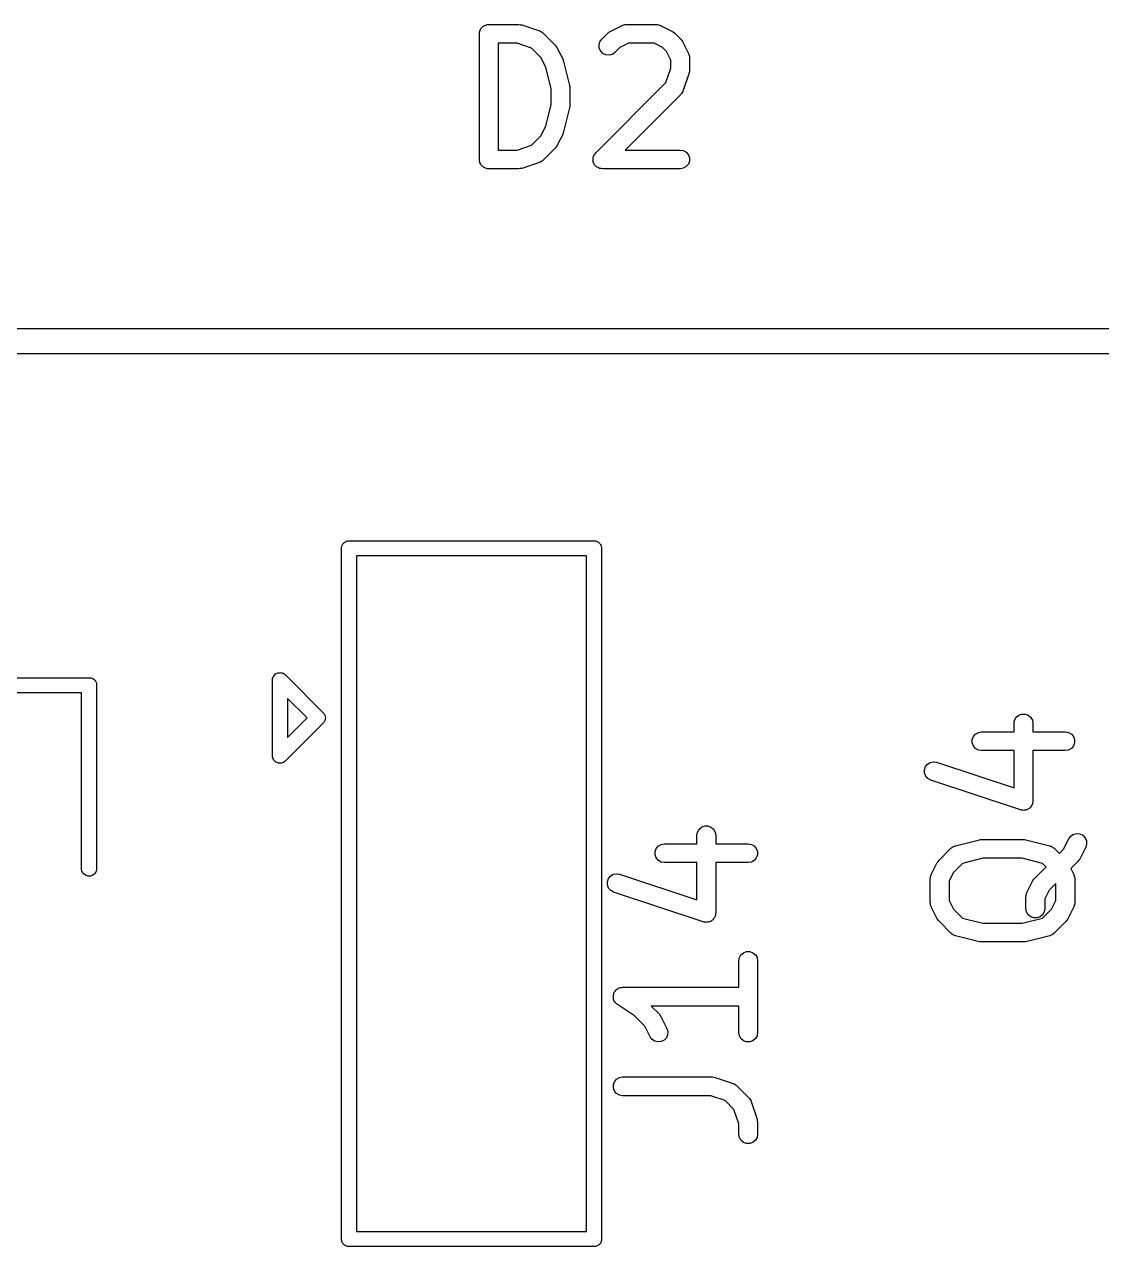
# Model space of a CAD drawing. Extents: x 100.8 to 195, y -113.5 to -35.1.
# Drawn here: x 159.06 to 167.64, y -60.21 to -50.48 of the extents above; entities that cross this region are included whole.
import ezdxf

# ---------------------------------------------------------------- set-up
doc = ezdxf.new("R2010")
doc.units = 0
doc.header["$MEASUREMENT"] = 0
doc.layers.add('BLACK', color=7, linetype='CONTINUOUS')

msp = doc.modelspace()

# ---------------------------------------------------------------- linework, layer by layer
at = {"layer": 'BLACK', "linetype": 'CONTINUOUS'}
for p, q in [((162.697, -50.5149), (162.701, -50.5099)), ((162.701, -50.5099), (162.704, -50.5042)), ((162.704, -50.5042), (162.709, -50.5)), ((162.709, -50.5), (162.714, -50.4949)), ((162.714, -50.4949), (162.719, -50.4916)), ((162.719, -50.4916), (162.724, -50.4874)), ((162.724, -50.4874), (162.731, -50.4852)), ((162.731, -50.4852), (162.736, -50.4819)), ((162.736, -50.4819), (162.743, -50.4808)), ((162.743, -50.4808), (162.749, -50.4785)), ((162.749, -50.4785), (162.755, -50.4785)), ((162.755, -50.4785), (162.762, -50.4774)), ((162.762, -50.4774), (163, -50.4774)), ((163, -50.4774), (163.012, -50.4795)), ((163.012, -50.4795), (163.024, -50.4812)), ((163.024, -50.4812), (163.167, -50.5288)), ((163.728, -50.5329), (163.824, -50.4853)), ((163.824, -50.4853), (163.828, -50.4841)), ((163.828, -50.4841), (163.831, -50.4819)), ((163.831, -50.4819), (163.84, -50.4804)), ((163.84, -50.4804), (163.849, -50.4779)), ((163.849, -50.4779), (163.853, -50.4781)), ((163.853, -50.4781), (163.857, -50.4774)), ((163.857, -50.4774), (164.095, -50.4774)), ((164.095, -50.4774), (164.099, -50.4781)), ((164.099, -50.4781), (164.104, -50.4779)), ((164.104, -50.4779), (164.112, -50.4804)), ((164.112, -50.4804), (164.121, -50.4819)), ((164.121, -50.4819), (164.125, -50.4841)), ((164.125, -50.4841), (164.129, -50.4853)), ((164.129, -50.4853), (164.224, -50.5329)), ((162.687, -50.5524), (162.688, -50.5459)), ((162.687, -51.5524), (162.687, -50.5524)), ((162.688, -50.5394), (162.69, -50.5332)), ((162.688, -50.5459), (162.688, -50.5394)), ((162.69, -50.5332), (162.691, -50.5267)), ((162.691, -50.5267), (162.695, -50.521)), ((162.695, -50.521), (162.697, -50.5149)), ((163.167, -50.5288), (163.17, -50.5309)), ((163.17, -50.5309), (163.175, -50.532)), ((163.175, -50.532), (163.182, -50.5371)), ((163.182, -50.5371), (163.189, -50.5413)), ((163.189, -50.5413), (163.192, -50.5445)), ((163.192, -50.5445), (163.196, -50.547)), ((163.196, -50.547), (163.291, -50.6422)), ((163.646, -50.6159), (163.661, -50.5946)), ((163.661, -50.5946), (163.709, -50.547)), ((163.709, -50.547), (163.719, -50.5401)), ((163.719, -50.5401), (163.728, -50.5329)), ((164.224, -50.5329), (164.234, -50.5401)), ((164.234, -50.5401), (164.244, -50.547)), ((164.244, -50.547), (164.291, -50.5946)), ((164.291, -50.5946), (164.298, -50.6044)), ((164.298, -50.6044), (164.305, -50.6141)), ((162.837, -50.6274), (162.837, -51.4774)), ((162.988, -50.6274), (162.837, -50.6274)), ((163.102, -50.6656), (162.988, -50.6274)), ((163.176, -50.7397), (163.102, -50.6656)), ((163.291, -50.6422), (163.298, -50.652)), ((163.298, -50.652), (163.305, -50.6617)), ((163.305, -50.6617), (163.353, -50.7569)), ((163.64, -50.6411), (163.646, -50.6159)), ((163.642, -50.667), (163.64, -50.6411)), ((163.653, -50.6906), (163.642, -50.667)), ((163.671, -50.7091), (163.653, -50.6906)), ((163.767, -50.7007), (163.746, -50.7156)), ((163.806, -50.6616), (163.767, -50.7007)), ((163.875, -50.6274), (163.806, -50.6616)), ((164.078, -50.6274), (163.875, -50.6274)), ((164.146, -50.6616), (164.078, -50.6274)), ((164.176, -50.692), (164.146, -50.6616)), ((164.211, -50.7606), (164.176, -50.692)), ((164.305, -50.6141), (164.353, -50.7093)), ((163.215, -50.8167), (163.176, -50.7397)), ((163.353, -50.7569), (163.355, -50.7648)), ((163.355, -50.7648), (163.358, -50.7723)), ((163.358, -50.7723), (163.406, -50.9628)), ((163.695, -50.7201), (163.671, -50.7091)), ((163.721, -50.7223), (163.695, -50.7201)), ((163.746, -50.7156), (163.721, -50.7223)), ((164.211, -50.8259), (164.211, -50.7606)), ((164.353, -50.7093), (164.354, -50.7135)), ((164.354, -50.7135), (164.356, -50.7172)), ((164.356, -50.7172), (164.358, -50.7259)), ((164.358, -50.7259), (164.36, -50.7343)), ((164.36, -50.7343), (164.36, -50.7386)), ((164.36, -50.7386), (164.361, -50.7429)), ((164.361, -50.7429), (164.361, -50.8381)), ((163.258, -50.9902), (163.215, -50.8167)), ((164.173, -50.9404), (164.211, -50.8259)), ((164.357, -50.8618), (164.309, -51.0047)), ((164.359, -50.8499), (164.357, -50.8618)), ((164.361, -50.8381), (164.359, -50.8499)), ((163.258, -51.1146), (163.258, -50.9902)), ((163.406, -50.9628), (163.407, -50.9719)), ((163.407, -50.9719), (163.408, -50.981)), ((163.408, -50.981), (163.408, -51.1238)), ((163.614, -51.4993), (164.173, -50.9404)), ((164.291, -51.034), (163.848, -51.4774)), ((164.294, -51.0304), (164.291, -51.034)), ((164.297, -51.0276), (164.294, -51.0304)), ((164.301, -51.0198), (164.297, -51.0276)), ((164.306, -51.0126), (164.301, -51.0198)), ((164.307, -51.0085), (164.306, -51.0126)), ((164.309, -51.0047), (164.307, -51.0085)), ((163.215, -51.2881), (163.258, -51.1146)), ((163.406, -51.142), (163.358, -51.3325)), ((163.407, -51.1328), (163.406, -51.142)), ((163.408, -51.1238), (163.407, -51.1328)), ((163.176, -51.3651), (163.215, -51.2881)), ((163.102, -51.4392), (163.176, -51.3651)), ((163.353, -51.3478), (163.305, -51.4431)), ((163.355, -51.34), (163.353, -51.3478)), ((163.358, -51.3325), (163.355, -51.34)), ((162.837, -51.4774), (162.988, -51.4774)), ((162.988, -51.4774), (163.102, -51.4392)), ((163.291, -51.4626), (163.196, -51.5578)), ((163.298, -51.4527), (163.291, -51.4626)), ((163.305, -51.4431), (163.298, -51.4527)), ((163.848, -51.4774), (164.286, -51.4774)), ((164.286, -51.4774), (164.311, -51.4819)), ((164.311, -51.4819), (164.334, -51.4949)), ((162.688, -51.5588), (162.687, -51.5524)), ((162.688, -51.5654), (162.688, -51.5588)), ((162.69, -51.5716), (162.688, -51.5654)), ((162.691, -51.578), (162.69, -51.5716)), ((162.695, -51.5837), (162.691, -51.578)), ((163.167, -51.5759), (163.024, -51.6235)), ((163.17, -51.5739), (163.167, -51.5759)), ((163.175, -51.5727), (163.17, -51.5739)), ((163.182, -51.5677), (163.175, -51.5727)), ((163.189, -51.5635), (163.182, -51.5677)), ((163.192, -51.5603), (163.189, -51.5635)), ((163.196, -51.5578), (163.192, -51.5603)), ((163.592, -51.5458), (163.593, -51.5427)), ((163.593, -51.5556), (163.592, -51.5458)), ((163.593, -51.5394), (163.596, -51.5301)), ((163.593, -51.5427), (163.593, -51.5394)), ((163.593, -51.5654), (163.593, -51.5556)), ((163.594, -51.5685), (163.593, -51.5654)), ((163.594, -51.5718), (163.594, -51.5685)), ((163.598, -51.5807), (163.594, -51.5718)), ((163.596, -51.5301), (163.599, -51.5207)), ((163.602, -51.5899), (163.598, -51.5807)), ((163.599, -51.5207), (163.601, -51.518)), ((163.601, -51.518), (163.602, -51.5149)), ((163.602, -51.5149), (163.608, -51.5074)), ((163.608, -51.5074), (163.614, -51.4993)), ((164.334, -51.4949), (164.351, -51.5149)), ((164.351, -51.5149), (164.36, -51.5394)), ((164.36, -51.5654), (164.351, -51.5899)), ((164.36, -51.5394), (164.36, -51.5654)), ((162.697, -51.5899), (162.695, -51.5837)), ((162.701, -51.5949), (162.697, -51.5899)), ((162.704, -51.6006), (162.701, -51.5949)), ((162.709, -51.6048), (162.704, -51.6006)), ((162.714, -51.6098), (162.709, -51.6048)), ((162.719, -51.6131), (162.714, -51.6098)), ((162.724, -51.6173), (162.719, -51.6131)), ((162.731, -51.6196), (162.724, -51.6173)), ((162.736, -51.6229), (162.731, -51.6196)), ((162.743, -51.624), (162.736, -51.6229)), ((162.749, -51.6262), (162.743, -51.624)), ((162.755, -51.6262), (162.749, -51.6262)), ((162.762, -51.6274), (162.755, -51.6262)), ((163, -51.6274), (162.762, -51.6274)), ((163.012, -51.6253), (163, -51.6274)), ((163.024, -51.6235), (163.012, -51.6253)), ((163.604, -51.5924), (163.602, -51.5899)), ((163.605, -51.5954), (163.604, -51.5924)), ((163.612, -51.6023), (163.605, -51.5954)), ((163.618, -51.6098), (163.612, -51.6023)), ((163.621, -51.6115), (163.618, -51.6098)), ((163.624, -51.6138), (163.621, -51.6115)), ((163.633, -51.618), (163.624, -51.6138)), ((163.641, -51.6229), (163.633, -51.618)), ((163.644, -51.6234), (163.641, -51.6229)), ((163.647, -51.6248), (163.644, -51.6234)), ((163.657, -51.6257), (163.647, -51.6248)), ((163.667, -51.6274), (163.657, -51.6257)), ((164.286, -51.6274), (163.667, -51.6274)), ((164.311, -51.6229), (164.286, -51.6274)), ((164.334, -51.6098), (164.311, -51.6229)), ((164.351, -51.5899), (164.334, -51.6098)), ((148.991, -52.9), (176.009, -52.9)), ((176.009, -53.1), (148.991, -53.1)), ((161.615, -54.6007), (161.62, -54.5972)), ((161.62, -54.5972), (161.625, -54.5954)), ((161.625, -54.5954), (161.629, -54.5927)), ((161.629, -54.5927), (161.634, -54.5918)), ((161.634, -54.5918), (161.639, -54.59)), ((161.639, -54.59), (161.645, -54.59)), ((161.645, -54.59), (161.645, -54.59)), ((161.645, -54.59), (163.605, -54.59)), ((163.605, -54.59), (163.611, -54.59)), ((163.605, -54.59), (163.605, -54.59)), ((163.611, -54.59), (163.616, -54.5918)), ((163.616, -54.5918), (163.621, -54.5927)), ((163.621, -54.5927), (163.625, -54.5954)), ((163.625, -54.5954), (163.63, -54.5972)), ((163.63, -54.5972), (163.635, -54.6007)), ((161.59, -54.6394), (161.592, -54.6344)), ((161.59, -54.6448), (161.59, -54.6394)), ((161.59, -60.1552), (161.59, -54.6448)), ((161.592, -54.6344), (161.593, -54.6292)), ((161.593, -54.6292), (161.595, -54.6246)), ((161.595, -54.6246), (161.597, -54.6195)), ((161.597, -54.6195), (161.601, -54.6154)), ((161.601, -54.6154), (161.603, -54.6108)), ((161.603, -54.6108), (161.607, -54.6074)), ((161.607, -54.6074), (161.611, -54.6033)), ((161.611, -54.6033), (161.615, -54.6007)), ((163.635, -54.6007), (163.639, -54.6033)), ((163.639, -54.6033), (163.643, -54.6074)), ((163.643, -54.6074), (163.647, -54.6108)), ((163.647, -54.6108), (163.649, -54.6155)), ((163.649, -54.6155), (163.653, -54.6195)), ((163.653, -54.6195), (163.655, -54.6245)), ((163.655, -54.6245), (163.657, -54.6292)), ((163.657, -54.6292), (163.658, -54.6344)), ((163.658, -54.6344), (163.66, -54.6394)), ((163.66, -54.6394), (163.66, -54.6447)), ((163.66, -54.6447), (163.66, -54.6448)), ((163.66, -54.6448), (163.66, -60.1552)), ((161.71, -54.71), (161.71, -60.09)), ((163.54, -54.71), (161.71, -54.71)), ((163.54, -60.09), (163.54, -54.71)), ((161.047, -55.6723), (161.05, -55.6651)), ((161.05, -55.6651), (161.052, -55.6632)), ((161.052, -55.6632), (161.053, -55.6608)), ((161.053, -55.6608), (161.059, -55.6557)), ((161.059, -55.6557), (161.065, -55.6501)), ((161.065, -55.6501), (161.067, -55.649)), ((161.067, -55.649), (161.07, -55.6472)), ((161.07, -55.6472), (161.077, -55.6445)), ((161.077, -55.6445), (161.084, -55.6412)), ((161.084, -55.6412), (161.087, -55.6409)), ((161.087, -55.6409), (161.089, -55.64)), ((161.089, -55.64), (161.097, -55.64)), ((161.097, -55.64), (161.105, -55.6393)), ((161.105, -55.6393), (161.108, -55.64)), ((161.108, -55.64), (161.111, -55.64)), ((161.111, -55.64), (161.118, -55.6427)), ((161.118, -55.6427), (161.126, -55.6448)), ((161.126, -55.6448), (161.128, -55.6463)), ((161.128, -55.6463), (161.13, -55.6472)), ((161.13, -55.6472), (161.137, -55.6524)), ((161.137, -55.6524), (161.139, -55.6539)), ((161.139, -55.6539), (161.141, -55.6557)), ((161.141, -55.6557), (161.147, -55.6608)), ((161.147, -55.6608), (161.148, -55.6632)), ((161.148, -55.6632), (161.446, -55.9613)), ((158.645, -55.68), (159.585, -55.68)), ((159.585, -55.68), (159.591, -55.68)), ((159.585, -55.68), (159.585, -55.68)), ((159.591, -55.68), (159.596, -55.6818)), ((159.596, -55.6818), (159.601, -55.6827)), ((159.601, -55.6827), (159.605, -55.6854)), ((159.605, -55.6854), (159.61, -55.6872)), ((159.61, -55.6872), (159.615, -55.6907)), ((159.615, -55.6907), (159.619, -55.6933)), ((159.619, -55.6933), (159.623, -55.6974)), ((159.623, -55.6974), (159.627, -55.7008)), ((159.627, -55.7008), (159.629, -55.7055)), ((159.629, -55.7055), (159.633, -55.7095)), ((159.633, -55.7095), (159.635, -55.7145)), ((159.635, -55.7145), (159.637, -55.7192)), ((159.637, -55.7192), (159.638, -55.7244)), ((159.638, -55.7244), (159.64, -55.7294)), ((159.64, -55.7294), (159.64, -55.7347)), ((159.64, -55.7347), (159.64, -55.7348)), ((159.64, -55.7348), (159.64, -57.2052)), ((161.039, -55.7053), (161.04, -55.6974)), ((161.04, -55.7079), (161.039, -55.7053)), ((161.04, -55.6922), (161.041, -55.6842)), ((161.04, -55.6948), (161.04, -55.6922)), ((161.04, -55.6974), (161.04, -55.6948)), ((161.04, -56.2921), (161.04, -55.7079)), ((161.041, -55.6842), (161.042, -55.6818)), ((161.042, -55.6818), (161.043, -55.6792)), ((161.043, -55.6792), (161.047, -55.6723)), ((159.52, -55.8), (158.645, -55.8)), ((159.52, -57.2052), (159.52, -55.8)), ((161.315, -56), (161.16, -55.8449)), ((161.16, -55.8449), (161.16, -56.1551)), ((161.446, -55.9613), (161.446, -55.9613)), ((161.446, -55.9613), (161.45, -55.9651)), ((161.446, -56.0387), (161.148, -56.3368)), ((161.16, -56.1551), (161.315, -56)), ((161.45, -56.0349), (161.446, -56.0387)), ((161.446, -56.0387), (161.446, -56.0387)), ((161.45, -55.9651), (161.452, -55.9699)), ((161.452, -56.0301), (161.45, -56.0349)), ((161.452, -55.9699), (161.455, -55.9743)), ((161.455, -56.0257), (161.452, -56.0301)), ((161.455, -55.9743), (161.457, -55.9794)), ((161.457, -56.0206), (161.455, -56.0257)), ((161.457, -55.9794), (161.459, -55.9842)), ((161.459, -56.0158), (161.457, -56.0206)), ((161.459, -55.9842), (161.459, -55.9895)), ((161.459, -55.9895), (161.461, -55.9947)), ((161.461, -56.0053), (161.459, -56.0105)), ((161.459, -56.0105), (161.459, -56.0158)), ((161.461, -55.9947), (161.46, -56)), ((161.46, -56), (161.461, -56.0053)), ((166.944, -56.0429), (166.949, -56.0172)), ((166.944, -56.1107), (166.944, -56.0429)), ((166.949, -56.0172), (166.962, -55.9946)), ((166.962, -55.9946), (166.982, -55.9779)), ((166.982, -55.9779), (167.006, -55.969)), ((167.006, -55.969), (167.032, -55.969)), ((167.032, -55.969), (167.057, -55.9779)), ((167.057, -55.9779), (167.076, -55.9946)), ((167.076, -55.9946), (167.09, -56.0172)), ((167.09, -56.0172), (167.094, -56.0429)), ((167.094, -56.0429), (167.094, -56.1107)), ((166.612, -56.1727), (166.621, -56.1482)), ((166.621, -56.1482), (166.638, -56.1283)), ((166.638, -56.1283), (166.66, -56.1152)), ((166.66, -56.1152), (166.686, -56.1107)), ((166.686, -56.1107), (166.944, -56.1107)), ((167.094, -56.1107), (167.352, -56.1107)), ((167.352, -56.1107), (167.378, -56.1152)), ((167.378, -56.1152), (167.401, -56.1283)), ((167.401, -56.1283), (167.417, -56.1482)), ((167.417, -56.1482), (167.426, -56.1727)), ((166.612, -56.1987), (166.612, -56.1727)), ((166.621, -56.2232), (166.612, -56.1987)), ((166.638, -56.2432), (166.621, -56.2232)), ((166.66, -56.2562), (166.638, -56.2432)), ((167.401, -56.2432), (167.378, -56.2562)), ((167.417, -56.2232), (167.401, -56.2432)), ((167.426, -56.1987), (167.417, -56.2232)), ((167.426, -56.1727), (167.426, -56.1987)), ((161.039, -56.2947), (161.04, -56.2921)), ((161.04, -56.3026), (161.039, -56.2947)), ((161.04, -56.3052), (161.04, -56.3026)), ((161.04, -56.3078), (161.04, -56.3052)), ((161.041, -56.3158), (161.04, -56.3078)), ((161.042, -56.3182), (161.041, -56.3158)), ((161.043, -56.3208), (161.042, -56.3182)), ((161.047, -56.3277), (161.043, -56.3208)), ((161.05, -56.3349), (161.047, -56.3277)), ((161.052, -56.3368), (161.05, -56.3349)), ((161.053, -56.3392), (161.052, -56.3368)), ((161.059, -56.3443), (161.053, -56.3392)), ((161.065, -56.3499), (161.059, -56.3443)), ((161.067, -56.351), (161.065, -56.3499)), ((161.07, -56.3528), (161.067, -56.351)), ((161.137, -56.3476), (161.13, -56.3528)), ((161.139, -56.3461), (161.137, -56.3476)), ((161.141, -56.3443), (161.139, -56.3461)), ((161.147, -56.3392), (161.141, -56.3443)), ((161.148, -56.3368), (161.147, -56.3392)), ((166.277, -56.3541), (166.303, -56.3488)), ((166.303, -56.3488), (166.328, -56.3527)), ((166.686, -56.2607), (166.66, -56.2562)), ((166.944, -56.2607), (166.686, -56.2607)), ((166.944, -56.5578), (166.944, -56.2607)), ((167.352, -56.2607), (167.094, -56.2607)), ((167.094, -56.2607), (167.094, -56.6619)), ((167.378, -56.2562), (167.352, -56.2607)), ((161.077, -56.3555), (161.07, -56.3528)), ((161.084, -56.3588), (161.077, -56.3555)), ((161.087, -56.3591), (161.084, -56.3588)), ((161.089, -56.36), (161.087, -56.3591)), ((161.097, -56.36), (161.089, -56.36)), ((161.105, -56.3607), (161.097, -56.36)), ((161.108, -56.36), (161.105, -56.3607)), ((161.111, -56.36), (161.108, -56.36)), ((161.118, -56.3573), (161.111, -56.36)), ((161.126, -56.3552), (161.118, -56.3573)), ((161.128, -56.3537), (161.126, -56.3552)), ((161.13, -56.3528), (161.128, -56.3537)), ((166.231, -56.4128), (166.239, -56.3881)), ((166.231, -56.4388), (166.231, -56.4128)), ((166.241, -56.4631), (166.231, -56.4388)), ((166.239, -56.3881), (166.255, -56.3677)), ((166.255, -56.3677), (166.277, -56.3541)), ((166.328, -56.3527), (166.944, -56.5578)), ((166.258, -56.4826), (166.241, -56.4631)), ((166.281, -56.495), (166.258, -56.4826)), ((166.995, -56.7331), (166.281, -56.495)), ((167.001, -56.7339), (166.995, -56.7331)), ((167.006, -56.7358), (167.001, -56.7339)), ((167.014, -56.7358), (167.006, -56.7358)), ((167.021, -56.7369), (167.014, -56.7358)), ((167.027, -56.7358), (167.021, -56.7369)), ((167.032, -56.7358), (167.027, -56.7358)), ((167.039, -56.7332), (167.032, -56.7358)), ((167.047, -56.7317), (167.039, -56.7332)), ((167.051, -56.7288), (167.047, -56.7317)), ((167.057, -56.7269), (167.051, -56.7288)), ((167.062, -56.722), (167.057, -56.7269)), ((167.069, -56.718), (167.062, -56.722)), ((167.072, -56.7137), (167.069, -56.718)), ((167.076, -56.7101), (167.072, -56.7137)), ((167.08, -56.7036), (167.076, -56.7101)), ((167.085, -56.6976), (167.08, -56.7036)), ((167.087, -56.6924), (167.085, -56.6976)), ((167.09, -56.6876), (167.087, -56.6924)), ((167.091, -56.6801), (167.09, -56.6876)), ((167.093, -56.6729), (167.091, -56.6801)), ((167.094, -56.6619), (167.093, -56.6674)), ((167.093, -56.6674), (167.093, -56.6729)), ((164.419, -56.9345), (164.424, -56.9089)), ((164.419, -57.0024), (164.419, -56.9345)), ((164.424, -56.9089), (164.437, -56.8863)), ((164.437, -56.8863), (164.457, -56.8696)), ((164.457, -56.8696), (164.481, -56.8607)), ((164.481, -56.8607), (164.507, -56.8607)), ((164.507, -56.8607), (164.532, -56.8696)), ((164.532, -56.8696), (164.552, -56.8863)), ((164.552, -56.8863), (164.565, -56.9089)), ((164.565, -56.9089), (164.569, -56.9345)), ((164.569, -56.9345), (164.569, -57.0024)), ((167.396, -56.9408), (167.418, -56.9264)), ((167.418, -56.9264), (167.443, -56.9204)), ((167.443, -56.9204), (167.469, -56.9233)), ((167.469, -56.9233), (167.492, -56.935)), ((167.492, -56.935), (167.51, -56.9539)), ((164.096, -57.0399), (164.113, -57.0199)), ((164.113, -57.0199), (164.135, -57.0069)), ((164.135, -57.0069), (164.161, -57.0024)), ((164.161, -57.0024), (164.419, -57.0024)), ((164.569, -57.0024), (164.827, -57.0024)), ((164.827, -57.0024), (164.853, -57.0069)), ((164.853, -57.0069), (164.876, -57.0199)), ((164.876, -57.0199), (164.892, -57.0399)), ((166.448, -57.0333), (166.453, -57.0283)), ((166.453, -57.0283), (166.459, -57.0259)), ((166.459, -57.0259), (166.464, -57.0225)), ((166.464, -57.0225), (166.47, -57.0206)), ((166.47, -57.0206), (166.477, -57.0177)), ((166.477, -57.0177), (166.668, -56.9701)), ((166.668, -56.9701), (166.677, -56.9694)), ((166.677, -56.9694), (166.686, -56.9679)), ((166.686, -56.9679), (167.019, -56.9679)), ((167.019, -56.9679), (167.028, -56.9694)), ((167.028, -56.9694), (167.037, -56.9701)), ((167.037, -56.9701), (167.228, -57.0177)), ((167.228, -57.0177), (167.234, -57.0206)), ((167.234, -57.0206), (167.241, -57.0225)), ((167.241, -57.0225), (167.246, -57.0259)), ((167.246, -57.0259), (167.252, -57.0283)), ((167.252, -57.0283), (167.257, -57.0333)), ((167.338, -57.046), (167.381, -56.9617)), ((167.381, -56.9617), (167.396, -56.9408)), ((167.515, -57.0288), (167.467, -57.124)), ((167.51, -56.9539), (167.521, -56.9778)), ((167.522, -57.0038), (167.515, -57.0288)), ((167.521, -56.9778), (167.522, -57.0038)), ((164.087, -57.0644), (164.096, -57.0399)), ((164.087, -57.0904), (164.087, -57.0644)), ((164.096, -57.1149), (164.087, -57.0904)), ((164.113, -57.1348), (164.096, -57.1149)), ((164.892, -57.1149), (164.876, -57.1348)), ((164.892, -57.0399), (164.901, -57.0644)), ((164.901, -57.0904), (164.892, -57.1149)), ((164.901, -57.0644), (164.901, -57.0904)), ((166.347, -57.1327), (166.442, -57.0374)), ((166.442, -57.0374), (166.448, -57.0333)), ((166.695, -57.1179), (166.534, -57.1582)), ((167.01, -57.1179), (166.695, -57.1179)), ((167.171, -57.1582), (167.01, -57.1179)), ((167.257, -57.0333), (167.263, -57.0374)), ((167.263, -57.0374), (167.305, -57.0796)), ((167.305, -57.0796), (167.338, -57.046)), ((167.467, -57.124), (167.46, -57.1337)), ((159.523, -57.2208), (159.52, -57.2052)), ((159.533, -57.2392), (159.523, -57.2208)), ((159.637, -57.2208), (159.627, -57.2392)), ((159.64, -57.2052), (159.637, -57.2208)), ((164.135, -57.1479), (164.113, -57.1348)), ((164.161, -57.1524), (164.135, -57.1479)), ((164.419, -57.1524), (164.161, -57.1524)), ((164.419, -57.4495), (164.419, -57.1524)), ((164.827, -57.1524), (164.569, -57.1524)), ((164.569, -57.1524), (164.569, -57.5536)), ((164.853, -57.1479), (164.827, -57.1524)), ((164.876, -57.1348), (164.853, -57.1479)), ((166.285, -57.2474), (166.333, -57.1522)), ((166.333, -57.1522), (166.34, -57.1425)), ((166.34, -57.1425), (166.347, -57.1327)), ((166.534, -57.1582), (166.462, -57.2301)), ((167.109, -57.2755), (167.199, -57.1857)), ((167.199, -57.1857), (167.171, -57.1582)), ((167.453, -57.1435), (167.396, -57.2005)), ((167.396, -57.2005), (167.419, -57.2474)), ((167.46, -57.1337), (167.453, -57.1435)), ((159.55, -57.2528), (159.533, -57.2392)), ((159.569, -57.26), (159.55, -57.2528)), ((159.591, -57.26), (159.569, -57.26)), ((159.61, -57.2528), (159.591, -57.26)), ((159.627, -57.2392), (159.61, -57.2528)), ((163.706, -57.3045), (163.714, -57.2798)), ((163.706, -57.3305), (163.706, -57.3045)), ((163.714, -57.2798), (163.73, -57.2594)), ((163.73, -57.2594), (163.752, -57.2457)), ((163.752, -57.2457), (163.778, -57.2405)), ((163.778, -57.2405), (163.803, -57.2443)), ((163.803, -57.2443), (164.419, -57.4495)), ((166.277, -57.281), (166.278, -57.2767)), ((166.277, -57.4714), (166.277, -57.281)), ((166.278, -57.2724), (166.28, -57.264)), ((166.278, -57.2767), (166.278, -57.2724)), ((166.28, -57.264), (166.282, -57.2553)), ((166.282, -57.2553), (166.284, -57.2516)), ((166.284, -57.2516), (166.285, -57.2474)), ((166.462, -57.2301), (166.427, -57.2987)), ((166.427, -57.2987), (166.427, -57.4537)), ((167.047, -57.3903), (167.095, -57.295)), ((167.095, -57.295), (167.102, -57.2854)), ((167.102, -57.2854), (167.109, -57.2755)), ((167.277, -57.3192), (167.224, -57.373)), ((167.277, -57.4537), (167.277, -57.3192)), ((167.419, -57.2474), (167.421, -57.2516)), ((167.421, -57.2516), (167.423, -57.2553)), ((167.423, -57.2553), (167.424, -57.264)), ((167.424, -57.264), (167.427, -57.2724)), ((167.427, -57.2724), (167.427, -57.2767)), ((167.427, -57.2767), (167.427, -57.281)), ((167.427, -57.281), (167.427, -57.4714)), ((163.716, -57.3547), (163.706, -57.3305)), ((163.733, -57.3742), (163.716, -57.3547)), ((163.756, -57.3866), (163.733, -57.3742)), ((164.47, -57.6247), (163.756, -57.3866)), ((167.039, -57.4238), (167.04, -57.4195)), ((167.04, -57.4152), (167.042, -57.4068)), ((167.04, -57.4195), (167.04, -57.4152)), ((167.042, -57.4068), (167.044, -57.3982)), ((167.044, -57.3982), (167.046, -57.3944)), ((167.046, -57.3944), (167.047, -57.3903)), ((167.224, -57.373), (167.189, -57.4415)), ((166.278, -57.4757), (166.277, -57.4714)), ((166.278, -57.48), (166.278, -57.4757)), ((166.28, -57.4884), (166.278, -57.48)), ((166.282, -57.4971), (166.28, -57.4884)), ((166.284, -57.5008), (166.282, -57.4971)), ((166.285, -57.505), (166.284, -57.5008)), ((166.333, -57.6002), (166.285, -57.505)), ((166.427, -57.4537), (166.462, -57.5222)), ((167.039, -57.519), (167.039, -57.4238)), ((167.044, -57.5447), (167.039, -57.519)), ((167.189, -57.519), (167.185, -57.5447)), ((167.189, -57.4415), (167.189, -57.519)), ((167.243, -57.5222), (167.277, -57.4537)), ((167.419, -57.505), (167.372, -57.6002)), ((167.421, -57.5008), (167.419, -57.505)), ((167.423, -57.4971), (167.421, -57.5008)), ((167.424, -57.4884), (167.423, -57.4971)), ((167.427, -57.48), (167.424, -57.4884)), ((167.427, -57.4714), (167.427, -57.4757)), ((167.427, -57.4757), (167.427, -57.48)), ((164.537, -57.6137), (164.532, -57.6185)), ((164.544, -57.6097), (164.537, -57.6137)), ((164.547, -57.6053), (164.544, -57.6097)), ((164.552, -57.6018), (164.547, -57.6053)), ((164.555, -57.5952), (164.552, -57.6018)), ((164.56, -57.5893), (164.555, -57.5952)), ((164.562, -57.584), (164.56, -57.5893)), ((164.565, -57.5792), (164.562, -57.584)), ((164.566, -57.5718), (164.565, -57.5792)), ((164.568, -57.5646), (164.566, -57.5718)), ((164.569, -57.5536), (164.568, -57.559)), ((164.568, -57.559), (164.568, -57.5646)), ((166.34, -57.6099), (166.333, -57.6002)), ((166.347, -57.6197), (166.34, -57.6099)), ((166.462, -57.5222), (166.534, -57.5942)), ((166.534, -57.5942), (166.695, -57.6345)), ((167.01, -57.6345), (167.171, -57.5942)), ((167.057, -57.5673), (167.044, -57.5447)), ((167.077, -57.584), (167.057, -57.5673)), ((167.101, -57.5929), (167.077, -57.584)), ((167.127, -57.5929), (167.101, -57.5929)), ((167.152, -57.584), (167.127, -57.5929)), ((167.172, -57.5673), (167.152, -57.584)), ((167.171, -57.5942), (167.243, -57.5222)), ((167.185, -57.5447), (167.172, -57.5673)), ((167.365, -57.6099), (167.358, -57.6197)), ((167.372, -57.6002), (167.365, -57.6099)), ((164.476, -57.6255), (164.47, -57.6247)), ((164.481, -57.6274), (164.476, -57.6255)), ((164.489, -57.6274), (164.481, -57.6274)), ((164.496, -57.6285), (164.489, -57.6274)), ((164.502, -57.6274), (164.496, -57.6285)), ((164.507, -57.6274), (164.502, -57.6274)), ((164.514, -57.6248), (164.507, -57.6274)), ((164.522, -57.6233), (164.514, -57.6248)), ((164.526, -57.6204), (164.522, -57.6233)), ((164.532, -57.6185), (164.526, -57.6204)), ((166.442, -57.7149), (166.347, -57.6197)), ((166.695, -57.6345), (167.01, -57.6345)), ((167.358, -57.6197), (167.263, -57.7149)), ((166.448, -57.7191), (166.442, -57.7149)), ((166.453, -57.7241), (166.448, -57.7191)), ((166.459, -57.7265), (166.453, -57.7241)), ((166.464, -57.7299), (166.459, -57.7265)), ((166.47, -57.7317), (166.464, -57.7299)), ((166.477, -57.7347), (166.47, -57.7317)), ((166.668, -57.7823), (166.477, -57.7347)), ((166.677, -57.7829), (166.668, -57.7823)), ((166.686, -57.7845), (166.677, -57.7829)), ((167.019, -57.7845), (166.686, -57.7845)), ((167.028, -57.7829), (167.019, -57.7845)), ((167.037, -57.7823), (167.028, -57.7829)), ((167.228, -57.7347), (167.037, -57.7823)), ((167.234, -57.7317), (167.228, -57.7347)), ((167.241, -57.7299), (167.234, -57.7317)), ((167.246, -57.7265), (167.241, -57.7299)), ((167.252, -57.7241), (167.246, -57.7265)), ((167.257, -57.7191), (167.252, -57.7241)), ((167.263, -57.7149), (167.257, -57.7191)), ((164.752, -57.9345), (164.757, -57.9089)), ((164.757, -57.9089), (164.77, -57.8863)), ((164.77, -57.8863), (164.79, -57.8696)), ((164.79, -57.8696), (164.814, -57.8607)), ((164.814, -57.8607), (164.84, -57.8607)), ((164.84, -57.8607), (164.865, -57.8696)), ((164.865, -57.8696), (164.885, -57.8863)), ((164.885, -57.8863), (164.898, -57.9089)), ((164.898, -57.9089), (164.902, -57.9345)), ((164.752, -58.1452), (164.752, -57.9345)), ((164.902, -57.9345), (164.902, -58.506)), ((163.754, -58.2072), (163.757, -58.1988)), ((163.757, -58.1988), (163.759, -58.1901)), ((163.759, -58.1901), (163.761, -58.1866)), ((163.761, -58.1866), (163.762, -58.1827)), ((163.762, -58.1827), (163.768, -58.1759)), ((163.768, -58.1759), (163.773, -58.1684)), ((163.773, -58.1684), (163.776, -58.166)), ((163.776, -58.166), (163.779, -58.1628)), ((163.779, -58.1628), (163.787, -58.1583)), ((163.787, -58.1583), (163.794, -58.153)), ((163.794, -58.153), (163.798, -58.1518)), ((163.798, -58.1518), (163.802, -58.1498)), ((163.802, -58.1498), (163.811, -58.1482)), ((163.811, -58.1482), (163.819, -58.1457)), ((163.819, -58.1457), (163.823, -58.146)), ((163.823, -58.146), (163.827, -58.1452)), ((163.827, -58.1452), (164.752, -58.1452)), ((163.753, -58.2154), (163.754, -58.2114)), ((163.754, -58.2243), (163.753, -58.2154)), ((163.754, -58.2114), (163.754, -58.2072)), ((163.754, -58.2333), (163.754, -58.2243)), ((163.755, -58.2372), (163.754, -58.2333)), ((163.755, -58.2413), (163.755, -58.2372)), ((163.759, -58.2493), (163.755, -58.2413)), ((163.762, -58.2577), (163.759, -58.2493)), ((163.765, -58.2609), (163.762, -58.2577)), ((163.767, -58.2646), (163.765, -58.2609)), ((163.773, -58.2708), (163.767, -58.2646)), ((163.779, -58.2777), (163.773, -58.2708)), ((163.783, -58.2798), (163.779, -58.2777)), ((163.786, -58.2826), (163.783, -58.2798)), ((163.922, -58.3738), (163.786, -58.2826)), ((164.752, -58.2952), (164.056, -58.2952)), ((164.056, -58.2952), (164.119, -58.3577)), ((164.752, -58.506), (164.752, -58.2952)), ((164.004, -58.4551), (163.922, -58.3738)), ((164.119, -58.3577), (164.125, -58.3675)), ((164.125, -58.3675), (164.133, -58.3772)), ((164.133, -58.3772), (164.18, -58.4724)), ((164.046, -58.5395), (164.004, -58.4551)), ((164.18, -58.4724), (164.188, -58.4974)), ((164.062, -58.5604), (164.046, -58.5395)), ((164.083, -58.5748), (164.062, -58.5604)), ((164.109, -58.5808), (164.083, -58.5748)), ((164.134, -58.5778), (164.109, -58.5808)), ((164.158, -58.5662), (164.134, -58.5778)), ((164.176, -58.5473), (164.158, -58.5662)), ((164.186, -58.5234), (164.176, -58.5473)), ((164.188, -58.4974), (164.186, -58.5234)), ((164.757, -58.5316), (164.752, -58.506)), ((164.77, -58.5542), (164.757, -58.5316)), ((164.79, -58.5709), (164.77, -58.5542)), ((164.814, -58.5798), (164.79, -58.5709)), ((164.84, -58.5798), (164.814, -58.5798)), ((164.865, -58.5709), (164.84, -58.5798)), ((164.885, -58.5542), (164.865, -58.5709)), ((164.898, -58.5316), (164.885, -58.5542)), ((164.902, -58.506), (164.898, -58.5316)), ((163.762, -58.897), (163.779, -58.8771)), ((163.779, -58.8771), (163.802, -58.864)), ((163.802, -58.864), (163.827, -58.8595)), ((163.827, -58.8595), (164.542, -58.8595)), ((164.542, -58.8595), (164.554, -58.8616)), ((164.554, -58.8616), (164.565, -58.8634)), ((164.565, -58.8634), (164.708, -58.911)), ((163.754, -58.9215), (163.762, -58.897)), ((163.754, -58.9475), (163.754, -58.9215)), ((163.762, -58.972), (163.754, -58.9475)), ((163.779, -58.992), (163.762, -58.972)), ((164.708, -58.911), (164.712, -58.913)), ((164.712, -58.913), (164.716, -58.9142)), ((164.716, -58.9142), (164.723, -58.9192)), ((164.723, -58.9192), (164.731, -58.9234)), ((164.731, -58.9234), (164.734, -58.9266)), ((164.734, -58.9266), (164.738, -58.9291)), ((164.738, -58.9291), (164.833, -59.0243)), ((163.802, -59.005), (163.779, -58.992)), ((163.827, -59.0095), (163.802, -59.005)), ((164.529, -59.0095), (163.827, -59.0095)), ((164.644, -59.0477), (164.529, -59.0095)), ((164.714, -59.1179), (164.644, -59.0477)), ((164.833, -59.0243), (164.835, -59.0279)), ((164.835, -59.0279), (164.839, -59.0308)), ((164.839, -59.0308), (164.843, -59.0385)), ((164.843, -59.0385), (164.848, -59.0457)), ((164.848, -59.0457), (164.849, -59.0499)), ((164.849, -59.0499), (164.851, -59.0537)), ((164.851, -59.0537), (164.899, -59.1965)), ((164.752, -59.2324), (164.714, -59.1179)), ((164.752, -59.3155), (164.752, -59.2324)), ((164.899, -59.1965), (164.9, -59.2084)), ((164.9, -59.2084), (164.902, -59.2202)), ((164.902, -59.2202), (164.902, -59.3155)), ((164.757, -59.3411), (164.752, -59.3155)), ((164.77, -59.3637), (164.757, -59.3411)), ((164.79, -59.3804), (164.77, -59.3637)), ((164.885, -59.3637), (164.865, -59.3804)), ((164.898, -59.3411), (164.885, -59.3637)), ((164.902, -59.3155), (164.898, -59.3411)), ((164.814, -59.3893), (164.79, -59.3804)), ((164.84, -59.3893), (164.814, -59.3893)), ((164.865, -59.3804), (164.84, -59.3893)), ((161.71, -60.09), (163.54, -60.09)), ((161.59, -60.1553), (161.59, -60.1552)), ((161.59, -60.1606), (161.59, -60.1553)), ((161.592, -60.1656), (161.59, -60.1606)), ((161.593, -60.1708), (161.592, -60.1656)), ((161.595, -60.1755), (161.593, -60.1708)), ((161.597, -60.1805), (161.595, -60.1755)), ((161.601, -60.1845), (161.597, -60.1805)), ((161.603, -60.1892), (161.601, -60.1845)), ((161.607, -60.1926), (161.603, -60.1892)), ((161.611, -60.1967), (161.607, -60.1926)), ((161.615, -60.1993), (161.611, -60.1967)), ((161.62, -60.2028), (161.615, -60.1993)), ((161.625, -60.2046), (161.62, -60.2028)), ((161.629, -60.2073), (161.625, -60.2046)), ((161.634, -60.2082), (161.629, -60.2073)), ((161.639, -60.21), (161.634, -60.2082)), ((161.645, -60.21), (161.639, -60.21)), ((163.605, -60.21), (161.645, -60.21)), ((161.645, -60.21), (161.645, -60.21)), ((163.611, -60.21), (163.605, -60.21)), ((163.605, -60.21), (163.605, -60.21)), ((163.616, -60.2082), (163.611, -60.21)), ((163.621, -60.2073), (163.616, -60.2082)), ((163.625, -60.2046), (163.621, -60.2073)), ((163.63, -60.2028), (163.625, -60.2046)), ((163.635, -60.1993), (163.63, -60.2028)), ((163.639, -60.1967), (163.635, -60.1993)), ((163.643, -60.1926), (163.639, -60.1967)), ((163.647, -60.1892), (163.643, -60.1926)), ((163.649, -60.1845), (163.647, -60.1892)), ((163.653, -60.1805), (163.649, -60.1845)), ((163.655, -60.1755), (163.653, -60.1805)), ((163.657, -60.1708), (163.655, -60.1755)), ((163.658, -60.1656), (163.657, -60.1708)), ((163.66, -60.1606), (163.658, -60.1656)), ((163.66, -60.1552), (163.66, -60.1553)), ((163.66, -60.1553), (163.66, -60.1606))]:
    msp.add_line(p, q, dxfattribs=at)

doc.saveas('drawing.dxf')
